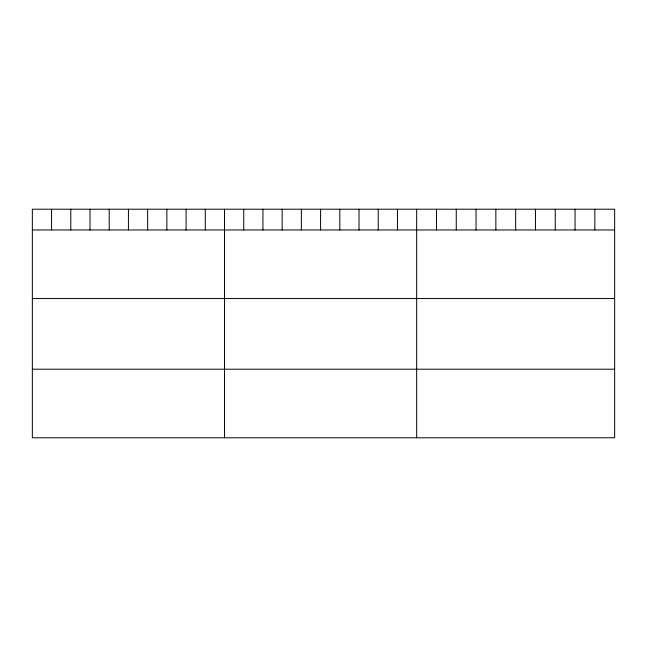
<?xml version="1.0" encoding="UTF-8"?>
<svg xmlns="http://www.w3.org/2000/svg" width="647" height="647" viewBox="0 0 647 647"><rect width="100%" height="100%" fill="white"/><g stroke="black" fill="none" stroke-linecap="round" stroke-linejoin="round"><path stroke-width="0.97" d="M614.65 229.968L614.65 437.784L32.35 437.784L32.35 209.216L614.65 209.216L614.65 229.968L32.35 229.968M32.35 298.55L614.65 298.55M32.35 369.202L614.65 369.202M594.852 209.216L594.852 229.968M575.054 209.216L575.054 229.968M555.255 209.216L555.255 229.968M535.457 209.216L535.457 229.968M515.659 209.216L515.659 229.968M495.861 209.216L495.861 229.968M476.063 209.216L476.063 229.968M456.264 209.216L456.264 229.968M436.466 209.216L436.466 229.968M416.668 209.216L416.668 437.784M397.452 209.216L397.452 229.968M378.236 209.216L378.236 229.968M359.02 209.216L359.02 229.968M339.804 209.216L339.804 229.968M320.588 209.216L320.588 229.968M301.373 209.216L301.373 229.968M282.157 209.216L282.157 229.968M262.941 209.216L262.941 229.968M243.725 209.216L243.725 229.968M224.509 209.216L224.509 437.784M205.293 209.216L205.293 229.968M186.077 209.216L186.077 229.968M166.861 209.216L166.861 229.968M147.645 209.216L147.645 229.968M128.429 209.216L128.429 229.968M109.214 209.216L109.214 229.968M89.998 209.216L89.998 229.968M70.782 209.216L70.782 229.968M51.566 209.216L51.566 229.968"/></g></svg>
